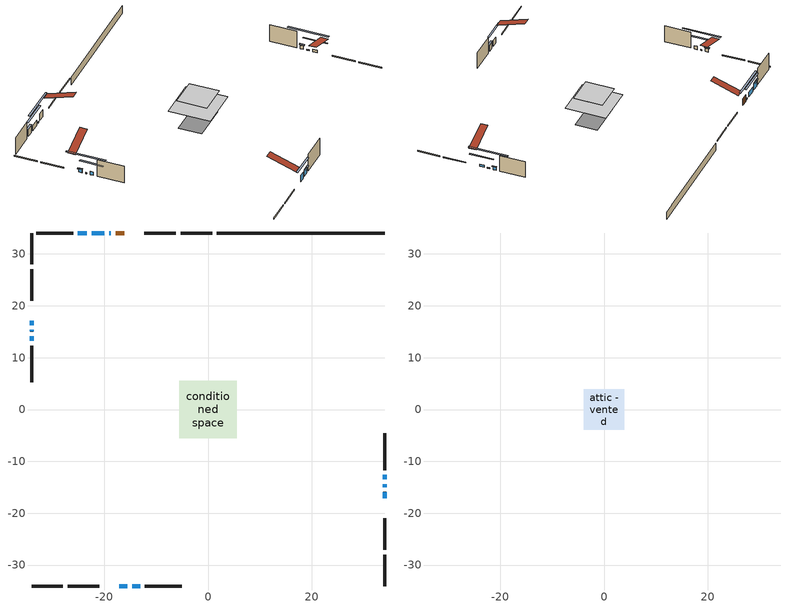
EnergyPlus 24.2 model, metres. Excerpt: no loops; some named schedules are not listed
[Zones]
conditioned space
 floor adiabatic (AdiabaticFloorConstruction): -5.54,-5.54 -5.54,5.54 5.54,5.54 5.54,-5.54 z3.05
 floor foundation (Slab1 construction): -5.03,-3.05 -5.03,3.05 5.03,3.05 5.03,-3.05 z-1.68
 wall outside (RimJoist1 construction): 0.8,34.04 -5.26,34.04 / -34.04,-34.04 -27.98,-34.04 / -34.04,34.04 -34.04,27.98 / 34.04,-34.04 34.04,-27.98 z0.61:0.91
 wall outside (RimJoist2 construction): -6.19,34.04 -12.25,34.04 / -27.05,-34.04 -20.99,-34.04 / -34.04,27.05 -34.04,20.99 / 34.04,-27.05 34.04,-20.99 z0.61:0.91
 wall outside (AdiabaticWallConstruction 1): -16.11,34.04 -17.83,34.04 z0.61:2.64
 wall outside (AdiabaticWallConstruction): 34.04,-17.12 34.04,-15.91 z0.61:1.32; -34.04,17.12 -34.04,16.27 / -34.04,14.12 -34.04,13.26 / 34.04,-13.46 34.04,-12.61 z0.61:1.61; 34.04,-14.98 34.04,-14.39 z0.61:0.95; -18.76,34.04 -19.06,34.04 / -34.04,15.34 -34.04,15.04 z0.61:0.96; -19.98,34.04 -22.43,34.04 z0.61:2.04; -17.12,-34.04 -15.57,-34.04 / -14.64,-34.04 -13.08,-34.04 z0.61:2.42; -23.36,34.04 -25.09,34.04 z0.61:2.63
 wall outside (Wall1 construction): -26.02,34.04 -33.11,34.04 / -12.16,-34.04 -5.07,-34.04 / -34.04,12.33 -34.04,5.24 / 34.04,-11.68 34.04,-4.59 z0.61:5.49
 wall foundation (FoundationWall1 construction): 1.73,34.04,-1.68 1.73,34.04,0.61 30.81,34.04,0.61 30.81,34.04,0.49 34.04,34.04,0.49 34.04,34.04,-1.68
 window (WindowConstruction): 34.04,-17.12 34.04,-15.91 z0.61:1.32
 window (WindowConstruction 7): -34.04,17.12 -34.04,16.27 z0.61:1.61
 window (WindowConstruction 8): 34.04,-14.98 34.04,-14.39 z0.61:0.95
 window (WindowConstruction 9): -18.76,34.04 -19.05,34.04 z0.61:0.95
 window (WindowConstruction 10): -34.04,15.34 -34.04,15.04 z0.61:0.95
 window (WindowConstruction 1): -19.98,34.04 -22.43,34.04 z0.61:2.04
 window (WindowConstruction 2): -17.12,-34.04 -15.57,-34.04 z0.61:2.42
 window (WindowConstruction 3): -34.04,14.11 -34.04,13.26 z0.61:1.61
 window (WindowConstruction 4): 34.04,-13.46 34.04,-12.61 z0.61:1.61
 window (WindowConstruction 5): -23.36,34.04 -25.09,34.04 z0.61:2.63
 window (WindowConstruction 6): -14.64,-34.04 -13.09,-34.04 z0.61:2.42
 door (Door): -16.11,34.04 -17.83,34.04 z0.61:2.64
 ceiling adiabatic (AdiabaticFloorConstruction): 5.54,-5.54 5.54,5.54 -5.54,5.54 -5.54,-5.54 z3.05
attic - vented
 floor to conditioned space (Floor1 construction Reversed): -3.92,-3.92 -3.92,3.92 3.92,3.92 3.92,-3.92 z5.49
 roof outside (Roof1 construction): -15.18,34.04,5.49 -15.18,26.41,8.03 -13.17,26.41,8.03 -13.17,34.04,5.49; -18.05,-34.04,5.49 -18.05,-26.41,8.03 -20.06,-26.41,8.03 -20.06,-34.04,5.49; -34.04,18.05,5.49 -26.41,18.05,8.03 -26.41,20.06,8.03 -34.04,20.06,5.49; 34.04,-18.05,5.49 26.41,-18.05,8.03 26.41,-20.06,8.03 34.04,-20.06,5.49
shading: 34.04,-13.27 34.04,-19.76 34.45,-19.76 34.45,-13.27 z3.96; -34.04,16.07 -34.04,17.32 -34.45,17.32 -34.45,16.07 z1.81; 34.04,-9.31 34.04,-20.06 34.45,-20.06 34.45,-9.31 z6.03; -24.13,34.04 -13.68,34.04 -13.68,34.45 -24.13,34.45 z6.03; -34.04,9.96 -34.04,20.42 -34.45,20.42 -34.45,9.96 z6.03; -25.07,34.04 -17.34,34.04 -17.34,34.45 -25.07,34.45 z4.68; -12.93,-34.04 -19.76,-34.04 -19.76,-34.45 -12.93,-34.45 z5.06; -34.04,10.62 -34.04,16.75 -34.45,16.75 -34.45,10.62 z4.25; 34.04,-12.41 34.04,-13.66 34.45,-13.66 34.45,-12.41 z1.81; -25.29,34.04 -23.16,34.04 -23.16,34.45 -25.29,34.45 z2.83; -12.88,-34.04 -14.84,-34.04 -14.84,-34.45 -12.88,-34.45 z2.62
[Building]
Building 1: Terrain=Suburbs
[Site:Location]
Toronto City Centre_ON: Latitude {deg}=43.63; Longitude {deg}=-79.39; Time Zone {hr}=-5; Elevation {m}=77; Keep Site Location Information=Yes
[Site:GroundTemperature:Shallow]
5.01852, 3.26908, 3.12898, 3.95918, 7.29196, 10.6092, 13.4851, 15.3069, 15.4617, 13.9799, 11.1774, 7.9619
[Site:WaterMainsTemperature]
Calculation Method=Schedule; Temperature Schedule=mains temperature schedule
[Material] Roughness=Rough; Thermal Absorptance=0.9
Name | Thickness {m} | Conductivity {W/m-K} | Density {kg/m3} | Specific Heat {J/kg-K} | Solar Absorptance | Visible Absorptance
asphalt or fiberglass shingles | 0.00635 | 0.162714 | 1121.4 | 1465.45 | 0.4 | 0.4
ceiling loosefill ins | 0.254 | 0.0480833 | 16.02 | 1046.75 | 0.7 | 0.7
ceiling stud and cavity | 0.1397 | 0.173604 | 65.682 | 1177.47 | 0.7 | 0.7
concrete 4.0 in. | 0.1016 | 1.803125 | 2242.8 | 837.4 | 0.7 | 0.7
concrete 8.0 in. | 0.2032 | 1.803125 | 2242.8 | 837.4 | 0.7 | 0.7
door material | 0.04445 | 0.053851 | 512.64 | 1214.23 | 0.7 | 0.7
exterior vertical ins | 0.0457286 | 0.029427 | 32.04 | 1214.23 | 0.7 | 0.7
floor covering | 0.0127 | 0.0433444 | 54.468 | 1339.84 | 0.6 | 0.6
floor rigid ins; wall rigid ins 1 | 0.512978 | 0.029427 | 32.04 | 1214.23 | 0.7 | 0.7
floor stud and cavity | 0.1397 | 1.75129 | 37.0049 | 1207.88 | 0.7 | 0.7
furniture material conditioned space 1 | 0.1524 | 0.115458 | 640.8 | 1214.23 | 0.6 | 0.6
gypsum board | 0.0127 | 0.160291 | 801 | 837.4 | 0.6 | 0.6
gypsum board 1 | 0.0127 | 0.160291 | 801 | 837.4 | 0.7 | 0.7
osb sheathing 0.5 in. | 0.0127 | 0.115458 | 512.64 | 1214.23 | 0.7 | 0.7
osb sheathing 0.75 in. | 0.01905 | 0.115458 | 512.64 | 1214.23 | 0.7 | 0.7
osb sheathing 2.0 in. | 0.0508 | 0.115458 | 512.64 | 1214.23 | 0.7 | 0.7
rim joist rigid ins | 0.103632 | 0.029427 | 32.04 | 1214.23 | 0.7 | 0.7
rim joist stud and cavity | 0.0508 | 0.0451784 | 125.044 | 1163.47 | 0.6 | 0.6
rim joist stud and cavity 1 | 0.0508 | 0.286837 | 125.044 | 1163.47 | 0.6 | 0.6
wall rigid ins | 0.051816 | 0.029427 | 32.04 | 1214.23 | 0.7 | 0.7
wall stud and cavity | 0.1397 | 0.106638 | 139.0536 | 1170.24 | 0.7 | 0.7
wall stud and cavity 1 | 0.0889 | 0.380278 | 52.3479 | 1209.89 | 0.7 | 0.7
wall stud and cavity 2 | 0.0889 | 0.391764 | 83.0341 | 1211.67 | 0.7 | 0.7
wood siding | 0.0254 | 0.102417 | 544.68 | 1172.36 | 0.4 | 0.4
wood siding 1; wood siding 2; wood siding 3 | 0.0254 | 0.102417 | 544.68 | 1172.36 | 0.7 | 0.7
[WindowMaterial:SimpleGlazingSystem]
Name | U-Factor {W/m2-K} | Solar Heat Gain Coefficient
WindowMaterial | 5.27089 | 0.67
WindowMaterial 1 | 5.78702 | 0.76
WindowMaterial 2 | 5.90285 | 0.78
WindowMaterial 3 | 5.56103 | 0.72
WindowMaterial 4 | 5.94884 | 0.79
WindowMaterial 5 | 4.38569 | 0.49
[Construction]
AdiabaticFloorConstruction: floor stud and cavity, floor rigid ins, osb sheathing 0.75 in., floor covering
AdiabaticWallConstruction: wood siding 2, wall rigid ins 1, wall stud and cavity 1, gypsum board
AdiabaticWallConstruction 1: wood siding 3, wall rigid ins 1, wall stud and cavity 1, gypsum board
Door: door material
Floor1 construction Reversed: gypsum board, ceiling stud and cavity, ceiling loosefill ins
FoundationWall1 construction: concrete 8.0 in., gypsum board 1
furniture construction conditioned space 1: furniture material conditioned space 1
PartitionWallConstruction: gypsum board, wall stud and cavity 2, gypsum board
RimJoist1 construction: wood siding 1, osb sheathing 2.0 in., rim joist stud and cavity
RimJoist2 construction: wood siding 1, rim joist rigid ins, osb sheathing 2.0 in., rim joist stud and cavity 1
Roof1 construction: asphalt or fiberglass shingles
Slab1 construction: concrete 4.0 in.
Wall1 construction: wood siding, wall rigid ins, osb sheathing 0.5 in., wall stud and cavity, gypsum board
WindowConstruction: WindowMaterial
WindowConstruction 1: WindowMaterial 1
WindowConstruction 10; WindowConstruction 8; WindowConstruction 9: WindowMaterial 5
WindowConstruction 2; WindowConstruction 6: WindowMaterial 2
WindowConstruction 3; WindowConstruction 4; WindowConstruction 7: WindowMaterial 3
WindowConstruction 5: WindowMaterial 4
[Zone] Multiplier=1; Part of Total Floor Area=Yes
Name | Volume {m3}
attic - vented | 25.3077
conditioned space | 476.6
[Space]
Name | Zone | Volume {m3}
attic - vented 1 | attic - vented | 25.3077
conditioned space 1 | conditioned space | 476.6
[ZoneInfiltration:EffectiveLeakageArea]
infil attic - vented 1: Zone or Space=attic - vented 1; Schedule=Always On Discrete; Effective Air Leakage Area {cm2}=2581.89; Stack Coefficient=0.000176793; Wind Coefficient=8.98363e-06
[ZoneMixing]
whole house fan mix: Zone or Space=attic - vented; Schedule=Always On Continuous; Design Flow Rate Calculation Method=Flow/Zone; Design Flow Rate {m3/s}=0; Source Zone or Space=conditioned space
[SurfaceProperty:ExposedFoundationPerimeter]
Slab1: Exposed Perimeter Calculation Method=TotalExposedPerimeter; Total Exposed Perimeter {m}=32.308
[InternalMass] Zone or ZoneList=conditioned space; Space or SpaceList=conditioned space 1
Name | Construction | Surface Area {m2}
furniture mass conditioned space 1 | furniture construction conditioned space 1 | 73.5642
partition wall mass | PartitionWallConstruction | 183.91
[Lights]
interior lighting: Zone or ZoneList or Space or SpaceList=conditioned space 1; Schedule=interior lighting schedule; Design Level Calculation Method=LightingLevel; Lighting Level {W}=343.2; Return Air Fraction=0; Fraction Radiant=0.6; Fraction Visible=0.2; Fraction Replaceable=1
[People]
occupants: Zone or ZoneList or Space or SpaceList=conditioned space 1; Number of People Schedule=occupants schedule; Number of People Calculation Method=People; Number of People=3; Fraction Radiant=0.314171; Sensible Heat Fraction=0.56303; Activity Level Schedule=occupants activity schedule; Carbon Dioxide Generation Rate {m3/s-W}=0; Enable ASHRAE 55 Comfort Warnings=No; Mean Radiant Temperature Calculation Type=EnclosureAveraged
[ElectricEquipment] Zone or ZoneList or Space or SpaceList=conditioned space 1; Design Level Calculation Method=EquipmentLevel
Name | Schedule | Design Level {W} | Fraction Latent | Fraction Radiant | Fraction Lost
clothes dryer | clothes dryer schedule | 140.772 | 0.015 | 0.081 | 0.85
clothes washer | clothes washer schedule | 32.1985 | 0.03 | 0.162 | 0.7
cooking range | cooking range schedule | 215.147 | 0.08 | 0.432 | 0.2
dishwasher | dishwasher schedule | 66.8632 | 0.3 | 0.18 | 0.4
fridge | fridge schedule | 72.9452 | 0 | 0.6 | 0
mech vent bath fan 0 | mech vent bath fan 0 schedule | 50.2 | 0 | 0 | 1
mech vent house fan | mech vent house fan schedule | 0 | 0 | 0 | 1
mech vent house fan cfis | mech vent house fan cfis schedule | 0 | 0 | 0 | 0
mech vent range fan 0 | mech vent range fan 0 schedule | 57 | 0 | 0 | 1
mech vent range fan 1 | mech vent range fan 1 schedule | 57 | 0 | 0 | 1
misc plug loads | misc plug loads schedule | 494.7 | 0.045 | 0.513 | 0.1
whole house fan | Always On Discrete | 0 | 0 | 0 | 1
[OtherEquipment] Zone or ZoneList or Space or SpaceList=conditioned space 1; Design Level Calculation Method=EquipmentLevel
Name | Fuel Type | Schedule | Design Level {W} | Fraction Latent | Fraction Radiant | Fraction Lost
clothes dryer 1 | Electricity | clothes dryer schedule | 0 | 0.015 | 0.081 | 0.85
cooking range 1 | Electricity | cooking range schedule | 0 | 0.08 | 0.432 | 0.2
general water use latent | None | general water use schedule | 62.594 | 1 | 0 | 0
general water use sensible | None | general water use schedule | -61.6891 | 0 | 0.6 | 0
mech vent house fan latent load | None | Always On Discrete | 0 | 1 | 0 | 0
mech vent house fan sensible load | None | Always On Discrete | 0 | 0 | 0 | 0
water heater energy adjustment1 | NaturalGas | Always On Discrete | 0.01 | 0 | 0 | 1
[ZoneInfiltration:DesignFlowRate] Zone or ZoneList or Space or SpaceList=conditioned space 1; Schedule=Always On Discrete; Design Flow Rate Calculation Method=Flow/Zone; Design Flow Rate {m3/s}=0
infil flow; natural vent flow; whole house fan flow
[AvailabilityManager:Scheduled]
central ac and furnace airloop Availability Manager: Schedule=Always On Discrete
[Foundation:Kiva]
Foundation Kiva 1: Initial Indoor Air Temperature {C}=18; Wall Height Above Grade {m}=0.609996; Wall Depth Below Slab {m}=0.2032; Custom Block Material Name 1=exterior vertical ins; Custom Block Depth 1 {m}=2.28999; Custom Block X Position 1 {m}=0.2159; Custom Block Z Position 1 {m}=0
[Foundation:Kiva:Settings]
Soil Conductivity {W/m-K}=0.849921; Soil Density {kg/m3}=1842.3; Soil Specific Heat {J/kg-K}=418.7; Ground Solar Absorptivity=0.9; Ground Thermal Absorptivity=0.9; Ground Surface Roughness {m}=0.03; Far-Field Width {m}=40; Deep-Ground Boundary Condition=ZeroFlux; Deep-Ground Depth {m}=40; Minimum Cell Dimension {m}=0.2; Maximum Cell Growth Coefficient=3; Simulation Timestep=Timestep
[Exterior:Lights]
exterior lighting: Schedule=exterior lighting schedule; Design Level {W}=75.6
[EnergyManagementSystem:GlobalVariable]
central_ac_and_furnace_airloop_Fan_RTF
infil_program_Qfan
infil_program_Qinf
natural_vent_program_Qnv
natural_vent_program_Qwhf
[EnergyManagementSystem:Sensor]
Name | Output:Variable or Output:Meter Index Key | Output:Variable or Output:Meter
airflow_gain | infil flow | Infiltration Sensible Heat Gain Energy
airflow_gain_1 | natural vent flow | Infiltration Sensible Heat Gain Energy
airflow_gain_2 | whole house fan flow | Infiltration Sensible Heat Gain Energy
airflow_loss | infil flow | Infiltration Sensible Heat Loss Energy
airflow_loss_1 | natural vent flow | Infiltration Sensible Heat Loss Energy
airflow_loss_2 | whole house fan flow | Infiltration Sensible Heat Loss Energy
clg_load_cond |  | Cooling:EnergyTransfer:Zone:CONDITIONED SPACE
clg_sp_s; clg_sp_s_1 | cooling setpoint | Schedule Value
clothes_dryer_exhaust_0_sch_s | clothes dryer exhaust 0 schedule | Schedule Value
cool_season | cooling season schedule | Schedule Value
htg_load_cond |  | Heating:EnergyTransfer:Zone:CONDITIONED SPACE
htg_sp_s; htg_sp_s_1 | heating setpoint | Schedule Value
ig_ee_conv | clothes dryer | Electric Equipment Convective Heating Energy
ig_ee_conv_2 | cooking range | Electric Equipment Convective Heating Energy
ig_ee_conv_4 | fridge | Electric Equipment Convective Heating Energy
ig_ee_conv_5 | misc plug loads | Electric Equipment Convective Heating Energy
ig_ee_conv_6 | whole house fan | Electric Equipment Convective Heating Energy
ig_ee_rad | clothes dryer | Electric Equipment Radiant Heating Energy
ig_ee_rad_2 | cooking range | Electric Equipment Radiant Heating Energy
ig_ee_rad_4 | fridge | Electric Equipment Radiant Heating Energy
ig_ee_rad_5 | misc plug loads | Electric Equipment Radiant Heating Energy
ig_ee_rad_6 | whole house fan | Electric Equipment Radiant Heating Energy
ig_lgt_conv | interior lighting | Lights Convective Heating Energy
ig_lgt_rad | interior lighting | Lights Radiant Heating Energy
ig_lgt_vis | interior lighting | Lights Visible Radiation Heating Energy
ig_oe_conv | clothes dryer 1 | Other Equipment Convective Heating Energy
ig_oe_conv_1 | cooking range 1 | Other Equipment Convective Heating Energy
ig_oe_conv_2 | general water use latent | Other Equipment Convective Heating Energy
ig_oe_conv_3 | general water use sensible | Other Equipment Convective Heating Energy
ig_oe_conv_4 | water heater energy adjustment1 | Other Equipment Convective Heating Energy
ig_oe_rad | clothes dryer 1 | Other Equipment Radiant Heating Energy
ig_oe_rad_1 | cooking range 1 | Other Equipment Radiant Heating Energy
ig_oe_rad_2 | general water use latent | Other Equipment Radiant Heating Energy
ig_oe_rad_3 | general water use sensible | Other Equipment Radiant Heating Energy
ig_oe_rad_4 | water heater energy adjustment1 | Other Equipment Radiant Heating Energy
ig_ppl_conv | occupants | People Convective Heating Energy
ig_ppl_rad | occupants | People Radiant Heating Energy
im_conv | furniture mass conditioned space 1 | Surface Inside Face Convection Heat Gain Energy
im_conv_1 | partition wall mass | Surface Inside Face Convection Heat Gain Energy
im_ig | furniture mass conditioned space 1 | Surface Inside Face Internal Gains Radiation Heat Gain Energy
im_ig_1 | partition wall mass | Surface Inside Face Internal Gains Radiation Heat Gain Energy
im_lgt | furniture mass conditioned space 1 | Surface Inside Face Lights Radiation Heat Gain Energy
im_lgt_1 | partition wall mass | Surface Inside Face Lights Radiation Heat Gain Energy
im_sol | furniture mass conditioned space 1 | Surface Inside Face Solar Radiation Heat Gain Energy
im_sol_1 | partition wall mass | Surface Inside Face Solar Radiation Heat Gain Energy
im_surf | furniture mass conditioned space 1 | Surface Inside Face Net Surface Thermal Radiation Heat Gain Energy
im_surf_1 | partition wall mass | Surface Inside Face Net Surface Thermal Radiation Heat Gain Energy
mech_vent_bath_fan_0_sch_s | mech vent bath fan 0 schedule | Schedule Value
mech_vent_range_fan_0_sch_s | mech vent range fan 0 schedule | Schedule Value
mech_vent_range_fan_1_sch_s | mech vent range fan 1 schedule | Schedule Value
mv_conv | mech vent bath fan 0 | Electric Equipment Convective Heating Energy
mv_conv_1 | mech vent house fan | Electric Equipment Convective Heating Energy
mv_conv_2 | mech vent house fan cfis | Electric Equipment Convective Heating Energy
mv_conv_3 | mech vent range fan 0 | Electric Equipment Convective Heating Energy
mv_conv_4 | mech vent range fan 1 | Electric Equipment Convective Heating Energy
mv_conv_5 | mech vent house fan latent load | Other Equipment Convective Heating Energy
mv_conv_6 | mech vent house fan sensible load | Other Equipment Convective Heating Energy
mv_rad | mech vent bath fan 0 | Electric Equipment Radiant Heating Energy
mv_rad_1 | mech vent house fan | Electric Equipment Radiant Heating Energy
mv_rad_2 | mech vent house fan cfis | Electric Equipment Radiant Heating Energy
mv_rad_3 | mech vent range fan 0 | Electric Equipment Radiant Heating Energy
mv_rad_4 | mech vent range fan 1 | Electric Equipment Radiant Heating Energy
mv_rad_5 | mech vent house fan latent load | Other Equipment Radiant Heating Energy
mv_rad_6 | mech vent house fan sensible load | Other Equipment Radiant Heating Energy
natural_vent_s | natural vent schedule | Schedule Value
out_pb_s |  | Site Outdoor Air Barometric Pressure
out_wt_s |  | Site Outdoor Air Humidity Ratio
site_vw_s |  | Site Wind Speed
ss_back_out | Window1 | Surface Window Shortwave from Zone Back Out Window Heat Transfer Rate
ss_back_out_1 | Window10 | Surface Window Shortwave from Zone Back Out Window Heat Transfer Rate
ss_back_out_10 | Window9 | Surface Window Shortwave from Zone Back Out Window Heat Transfer Rate
ss_back_out_2 | Window11 | Surface Window Shortwave from Zone Back Out Window Heat Transfer Rate
ss_back_out_3 | Window13 | Surface Window Shortwave from Zone Back Out Window Heat Transfer Rate
ss_back_out_4 | Window14 | Surface Window Shortwave from Zone Back Out Window Heat Transfer Rate
ss_back_out_5 | Window3 | Surface Window Shortwave from Zone Back Out Window Heat Transfer Rate
ss_back_out_6 | Window5 | Surface Window Shortwave from Zone Back Out Window Heat Transfer Rate
ss_back_out_7 | Window6 | Surface Window Shortwave from Zone Back Out Window Heat Transfer Rate
ss_back_out_8 | Window7 | Surface Window Shortwave from Zone Back Out Window Heat Transfer Rate
ss_back_out_9 | Window8 | Surface Window Shortwave from Zone Back Out Window Heat Transfer Rate
ss_conv | Door1 | Surface Inside Face Convection Heat Gain Energy
ss_conv_1 | Window1 | Surface Inside Face Convection Heat Gain Energy
ss_conv_10 | Window8 | Surface Inside Face Convection Heat Gain Energy
ss_conv_11 | Window9 | Surface Inside Face Convection Heat Gain Energy
ss_conv_2 | Window10 | Surface Inside Face Convection Heat Gain Energy
ss_conv_3 | Window11 | Surface Inside Face Convection Heat Gain Energy
ss_conv_4 | Window13 | Surface Inside Face Convection Heat Gain Energy
ss_conv_5 | Window14 | Surface Inside Face Convection Heat Gain Energy
ss_conv_6 | Window3 | Surface Inside Face Convection Heat Gain Energy
ss_conv_7 | Window5 | Surface Inside Face Convection Heat Gain Energy
ss_conv_8 | Window6 | Surface Inside Face Convection Heat Gain Energy
ss_conv_9 | Window7 | Surface Inside Face Convection Heat Gain Energy
ss_ig | Door1 | Surface Inside Face Internal Gains Radiation Heat Gain Energy
ss_ig_1 | Window1 | Surface Inside Face Internal Gains Radiation Heat Gain Energy
ss_ig_10 | Window8 | Surface Inside Face Internal Gains Radiation Heat Gain Energy
ss_ig_11 | Window9 | Surface Inside Face Internal Gains Radiation Heat Gain Energy
ss_ig_2 | Window10 | Surface Inside Face Internal Gains Radiation Heat Gain Energy
ss_ig_3 | Window11 | Surface Inside Face Internal Gains Radiation Heat Gain Energy
ss_ig_4 | Window13 | Surface Inside Face Internal Gains Radiation Heat Gain Energy
ss_ig_5 | Window14 | Surface Inside Face Internal Gains Radiation Heat Gain Energy
ss_ig_6 | Window3 | Surface Inside Face Internal Gains Radiation Heat Gain Energy
ss_ig_7 | Window5 | Surface Inside Face Internal Gains Radiation Heat Gain Energy
ss_ig_8 | Window6 | Surface Inside Face Internal Gains Radiation Heat Gain Energy
ss_ig_9 | Window7 | Surface Inside Face Internal Gains Radiation Heat Gain Energy
ss_lgt | Door1 | Surface Inside Face Lights Radiation Heat Gain Energy
ss_sol | Door1 | Surface Inside Face Solar Radiation Heat Gain Energy
ss_surf | Door1 | Surface Inside Face Net Surface Thermal Radiation Heat Gain Energy
ss_surf_1 | Window1 | Surface Inside Face Net Surface Thermal Radiation Heat Gain Energy
ss_surf_10 | Window8 | Surface Inside Face Net Surface Thermal Radiation Heat Gain Energy
ss_surf_11 | Window9 | Surface Inside Face Net Surface Thermal Radiation Heat Gain Energy
ss_surf_2 | Window10 | Surface Inside Face Net Surface Thermal Radiation Heat Gain Energy
ss_surf_3 | Window11 | Surface Inside Face Net Surface Thermal Radiation Heat Gain Energy
ss_surf_4 | Window13 | Surface Inside Face Net Surface Thermal Radiation Heat Gain Energy
ss_surf_5 | Window14 | Surface Inside Face Net Surface Thermal Radiation Heat Gain Energy
ss_surf_6 | Window3 | Surface Inside Face Net Surface Thermal Radiation Heat Gain Energy
ss_surf_7 | Window5 | Surface Inside Face Net Surface Thermal Radiation Heat Gain Energy
ss_surf_8 | Window6 | Surface Inside Face Net Surface Thermal Radiation Heat Gain Energy
ss_surf_9 | Window7 | Surface Inside Face Net Surface Thermal Radiation Heat Gain Energy
ss_trans_in | Window1 | Surface Window Transmitted Solar Radiation Rate
ss_trans_in_1 | Window10 | Surface Window Transmitted Solar Radiation Rate
ss_trans_in_10 | Window9 | Surface Window Transmitted Solar Radiation Rate
ss_trans_in_2 | Window11 | Surface Window Transmitted Solar Radiation Rate
ss_trans_in_3 | Window13 | Surface Window Transmitted Solar Radiation Rate
ss_trans_in_4 | Window14 | Surface Window Transmitted Solar Radiation Rate
ss_trans_in_5 | Window3 | Surface Window Transmitted Solar Radiation Rate
ss_trans_in_6 | Window5 | Surface Window Transmitted Solar Radiation Rate
ss_trans_in_7 | Window6 | Surface Window Transmitted Solar Radiation Rate
ss_trans_in_8 | Window7 | Surface Window Transmitted Solar Radiation Rate
ss_trans_in_9 | Window8 | Surface Window Transmitted Solar Radiation Rate
ss_trans_out | Window1 | Surface Inside Face Initial Transmitted Diffuse Transmitted Out Window Solar Radiation Rate
ss_trans_out_1 | Window10 | Surface Inside Face Initial Transmitted Diffuse Transmitted Out Window Solar Radiation Rate
ss_trans_out_10 | Window9 | Surface Inside Face Initial Transmitted Diffuse Transmitted Out Window Solar Radiation Rate
ss_trans_out_2 | Window11 | Surface Inside Face Initial Transmitted Diffuse Transmitted Out Window Solar Radiation Rate
ss_trans_out_3 | Window13 | Surface Inside Face Initial Transmitted Diffuse Transmitted Out Window Solar Radiation Rate
ss_trans_out_4 | Window14 | Surface Inside Face Initial Transmitted Diffuse Transmitted Out Window Solar Radiation Rate
ss_trans_out_5 | Window3 | Surface Inside Face Initial Transmitted Diffuse Transmitted Out Window Solar Radiation Rate
ss_trans_out_6 | Window5 | Surface Inside Face Initial Transmitted Diffuse Transmitted Out Window Solar Radiation Rate
ss_trans_out_7 | Window6 | Surface Inside Face Initial Transmitted Diffuse Transmitted Out Window Solar Radiation Rate
ss_trans_out_8 | Window7 | Surface Inside Face Initial Transmitted Diffuse Transmitted Out Window Solar Radiation Rate
ss_trans_out_9 | Window8 | Surface Inside Face Initial Transmitted Diffuse Transmitted Out Window Solar Radiation Rate
s_conv | Floor1 | Surface Inside Face Convection Heat Gain Energy
s_conv_1 | FoundationWall1 | Surface Inside Face Convection Heat Gain Energy
s_conv_10 | RimJoist2:270 | Surface Inside Face Convection Heat Gain Energy
s_conv_11 | RimJoist2:90 | Surface Inside Face Convection Heat Gain Energy
s_conv_12 | Slab1 | Surface Inside Face Convection Heat Gain Energy
s_conv_13 | Wall1:0 | Surface Inside Face Convection Heat Gain Energy
s_conv_14 | Wall1:180 | Surface Inside Face Convection Heat Gain Energy
s_conv_15 | Wall1:270 | Surface Inside Face Convection Heat Gain Energy
s_conv_16 | Wall1:90 | Surface Inside Face Convection Heat Gain Energy
s_conv_2 | inferred conditioned ceiling | Surface Inside Face Convection Heat Gain Energy
s_conv_3 | inferred conditioned floor | Surface Inside Face Convection Heat Gain Energy
s_conv_4 | RimJoist1:0 | Surface Inside Face Convection Heat Gain Energy
s_conv_5 | RimJoist1:180 | Surface Inside Face Convection Heat Gain Energy
s_conv_6 | RimJoist1:270 | Surface Inside Face Convection Heat Gain Energy
s_conv_7 | RimJoist1:90 | Surface Inside Face Convection Heat Gain Energy
s_conv_8 | RimJoist2:0 | Surface Inside Face Convection Heat Gain Energy
s_conv_9 | RimJoist2:180 | Surface Inside Face Convection Heat Gain Energy
s_ig | Floor1 | Surface Inside Face Internal Gains Radiation Heat Gain Energy
